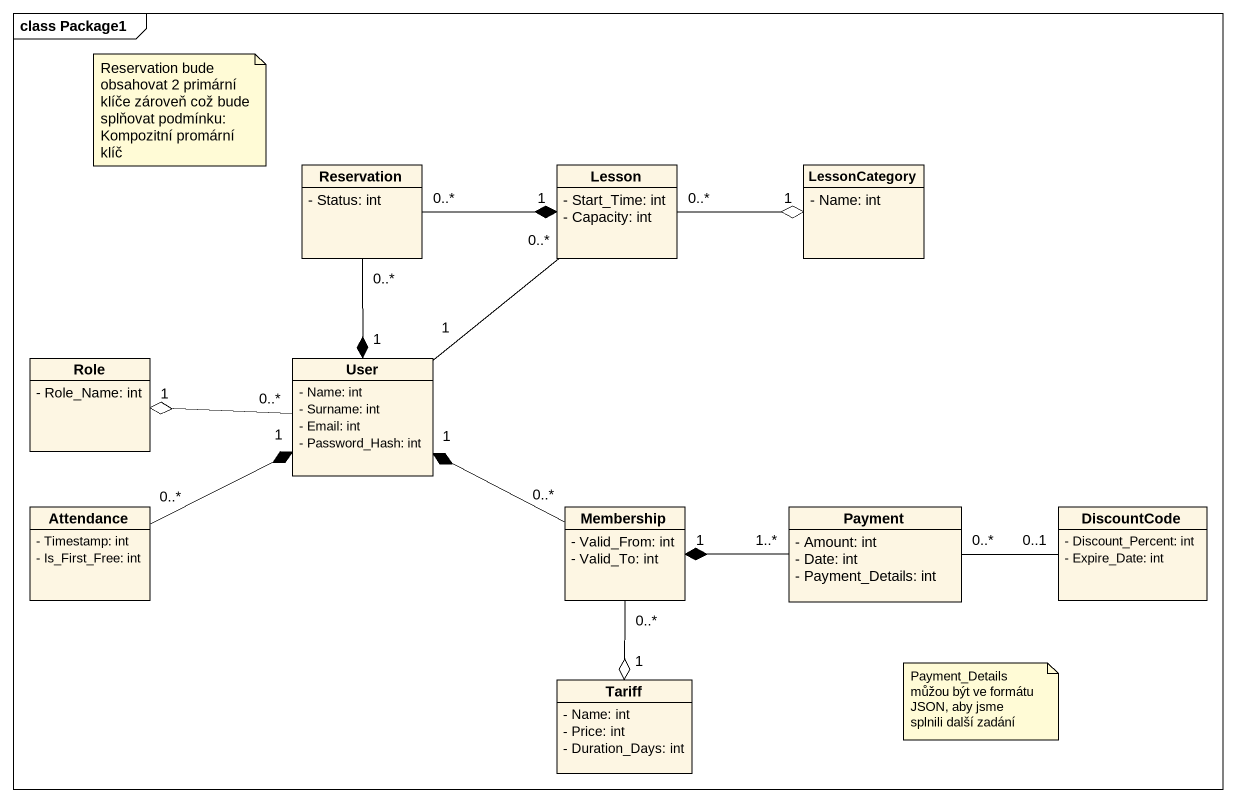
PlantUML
@startuml
mainframe class Package1
hide circle
hide empty members
skinparam classAttributeIconSize 0
class Reservation {
  - Status: int
}
class Lesson {
  - Start_Time: int
  - Capacity: int
}
class LessonCategory {
  - Name: int
}
class Role {
  - Role_Name: int
}
class User {
  - Name: int
  - Surname: int
  - Email: int
  - Password_Hash: int
}
class Attendance {
  - Timestamp: int
  - Is_First_Free: int
}
class Membership {
  - Valid_From: int
  - Valid_To: int
}
class Payment {
  - Amount: int
  - Date: int
  - Payment_Details: int
}
class DiscountCode {
  - Discount_Percent: int
  - Expire_Date: int
}
class Tariff {
  - Name: int
  - Price: int
  - Duration_Days: int
}
Reservation "0..*" -right-* "1" Lesson
Reservation "0..*" --* "1" User
Lesson "0..*" -right-o "1" LessonCategory
Lesson "0..*" -- "1" User
User "0..*" -left-o "1" Role
Attendance "0..*" -right-* "1" User
Membership "0..*" -left-* "1" User
Membership "0..*" --o "1" Tariff
Payment "1..*" -left-* "1" Membership
Payment "0..*" -right- "0..1" DiscountCode
note as N1
  Reservation bude obsahovat 2 primární klíče zároveň což bude splňovat podmínku: Kompozitní promární klíč
end note
note as N2
  Payment_Details můžou být ve formátu JSON, aby jsme splnili další zadání
end note
@enduml
